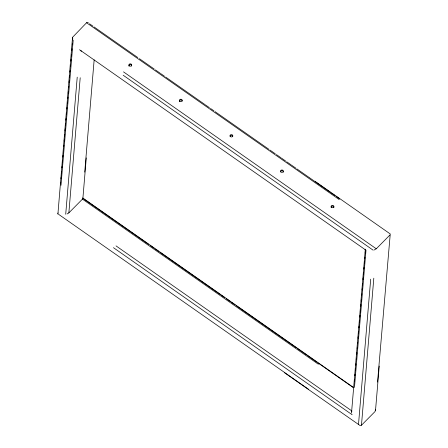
<?xml version="1.0" encoding="UTF-8"?>
<svg xmlns="http://www.w3.org/2000/svg" width="448" height="448" viewBox="0 0 448 448"><rect width="100%" height="100%" fill="white"/><g stroke="black" fill="none" stroke-linecap="round" stroke-linejoin="round"><path stroke-width="0.67" d="M351.501 413.073L365.31 249.172M284.441 372.702L360.035 425.516L361.463 425.242L375.066 411.505L375.514 409.444M88.295 22.618L87.304 22.4L86.565 22.758L72.531 37.324L57.904 214.161M67.043 213.982L68.858 212.873L82.454 199.136L82.869 198.548L82.701 197.926L353.914 387.744M72.531 37.324L72.61 38.998M60.614 183.54L60.732 182.146M61.018 178.752L61.141 177.268M61.477 173.281L61.611 171.696M61.936 167.81L62.054 166.443M62.373 162.635L62.513 160.972M62.838 157.058L62.972 155.501M63.717 146.608L63.834 145.214M64.176 141.137L64.299 139.636M64.596 136.153L64.753 134.299M65.038 130.878L65.212 128.828M65.531 125.003L65.649 123.609M65.94 120.126L66.069 118.569M66.41 114.548L66.528 113.098M66.875 108.993L66.993 107.582M67.334 103.522L67.452 102.155M67.754 98.521L67.872 97.126M68.197 93.262L68.342 91.549M68.656 87.791L68.768 86.425M69.098 82.494L69.227 80.954M69.513 77.616L69.692 75.482M69.978 72.061L70.095 70.644M70.448 66.461L70.566 65.066M70.896 61.118L71.03 59.494M71.322 56.011L71.467 54.281M71.792 50.434L71.926 48.81M72.262 44.862L72.38 43.467M72.671 39.978L72.789 38.55M61.006 185.298L73.186 40.242M65.71 214.262L77.224 77.151M68.858 212.873L80.203 77.75M84.728 172.116L94.153 59.858M82.869 198.548L86.279 157.881M354.458 381.214L354.575 379.803M354.922 375.67L355.04 374.231M355.387 370.126L355.51 368.659M355.802 365.182L355.919 363.787M356.261 359.733L356.384 358.215M356.726 354.189L356.854 352.643M357.19 348.645L357.308 347.262M357.616 343.588L357.734 342.194M358.064 338.251L358.198 336.622M358.473 333.402L358.646 331.324M358.938 327.858L359.078 326.172M359.402 322.314L359.542 320.6M359.839 317.122L359.985 315.386M360.276 311.92L360.422 310.156M360.741 306.376L360.892 304.584M361.183 301.101L361.323 299.449M361.648 295.529L361.788 293.905M362.118 289.957L362.236 288.562M362.544 284.894L362.662 283.511M362.998 279.507L363.126 277.967M363.462 273.935L363.58 272.541M363.871 269.063L364 267.574M364.342 263.491L364.465 262.03M364.75 258.614L364.874 257.18M365.221 253.042L365.338 251.636M354.48 387.335L365.994 250.225L79.526 49.728M358.518 424.239L370.698 279.182M361.463 425.242L373.811 278.191M377.535 382.094L390.253 233.951L315.246 181.446M375.497 410.676L379.238 366.072M351.523 411.835L351.954 411.012L116.038 245.896M57.73 213.545L58.145 212.951M374.108 250.012L376.281 248.786L389.878 235.049M80.741 50.87L81.726 51.089M89.505 23.761L92.949 26.169M94.052 26.942L133.252 54.376M133.65 54.656L137.794 57.557M139.384 58.666L154.291 69.098M155.406 69.882L160.02 73.114M160.518 73.461L164.606 76.322M165.631 77.039L204.826 104.468M205.313 104.81L209.373 107.649M210.47 108.422L213.92 110.83M215.051 111.625L254.251 139.059M254.615 139.317L269.024 149.397M270.094 150.147L275.268 153.77M276.399 154.566L280.986 157.774M281.518 158.144L285.572 160.983M286.63 161.722L291.306 164.998M291.743 165.301L295.893 168.207M296.856 168.879L309.355 177.626M309.652 177.834L330.372 192.338M331.436 193.082L334.919 195.518M336.599 196.694L339.466 198.699M86.565 22.758L339.326 199.668M123.514 71.876L376.281 248.786M123.178 75.23L373.134 250.169M83.737 198.968L109.53 217.022M109.883 217.269L148.534 244.322M150.209 245.493L154.218 248.304M155.355 249.094L158.805 251.507M159.902 252.274L185.73 270.357M186.049 270.575L199.119 279.726M199.483 279.978L220.147 294.442M221.256 295.215L224.694 297.629M226.402 298.822L230.423 301.633M231.515 302.4L235.004 304.842M236.062 305.581L275.285 333.032M275.682 333.312L296.313 347.749M297.45 348.544L302.036 351.758M302.568 352.128L306.622 354.967M307.681 355.706L312.351 358.977M312.794 359.285L316.932 362.186M317.912 362.869L353.03 387.447M82.454 199.136L318.371 364.252M113.456 247.677L352.178 414.753M58.57 214.312L308.526 389.25M365.159 249.452L365.198 249.962M331.066 207.306A1.411 1.176 4.8 0 1 332.578 206.08A1.411 1.176 4.8 0 1 333.838 207.564M229.992 136.175A1.411 1.176 4.8 0 1 232.764 136.433M128.957 66.142A1.411 1.176 4.8 0 1 130.144 64.551A1.411 1.176 4.8 0 1 131.622 66.035M179.508 101.522A1.411 1.176 4.8 0 1 179.407 101.164M179.441 100.794A1.411 1.176 4.8 0 1 182.213 101.052M280.51 171.926A1.411 1.176 4.8 0 1 282.027 170.699A1.411 1.176 4.8 0 1 283.282 172.178M331.559 207.362A1.411 1.176 4.8 0 0 333.894 206.847A1.411 1.176 4.8 0 0 332.13 205.397A1.411 1.176 4.8 0 0 331.559 207.362M230.451 136.601A1.411 1.176 4.8 0 0 232.792 136.086A1.411 1.176 4.8 0 0 231.022 134.635A1.411 1.176 4.8 0 0 230.451 136.601M129.343 65.839A1.411 1.176 4.8 0 0 131.684 65.318A1.411 1.176 4.8 0 0 129.914 63.874A1.411 1.176 4.8 0 0 129.343 65.839M179.9 101.22A1.411 1.176 4.8 0 0 182.235 100.699A1.411 1.176 4.8 0 0 180.471 99.254A1.411 1.176 4.8 0 0 179.9 101.22M281.002 171.982A1.411 1.176 4.8 0 0 283.343 171.466A1.411 1.176 4.8 0 0 281.574 170.016A1.411 1.176 4.8 0 0 281.002 171.982"/></g></svg>
